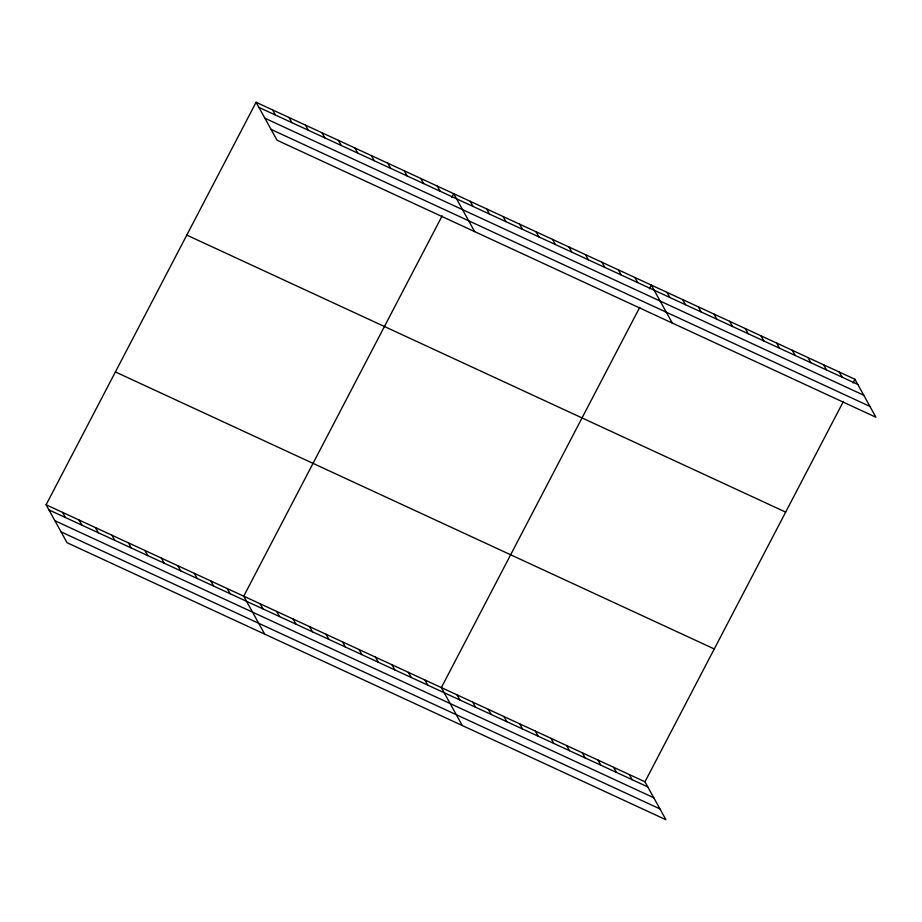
<?xml version="1.0" encoding="UTF-8"?>
<svg xmlns="http://www.w3.org/2000/svg" width="922" height="922" viewBox="0 0 922 922"><rect width="100%" height="100%" fill="white"/><g stroke="black" fill="none" stroke-linecap="round" stroke-linejoin="round"><path stroke-width="1.38" d="M46.1 504.772L644.962 781.787L665.914 819.727L67.041 542.712L46.1 504.772L256.086 102.273L854.959 379.288L875.9 417.228L277.038 140.213L256.086 102.273M442.168 215.829L243.731 596.188L264.672 634.129M451.792 197.377L453.716 193.689L474.657 231.629M639.787 307.245L441.35 687.605L462.291 725.545M649.422 288.793L651.347 285.105L672.288 323.046M644.962 781.787L843.411 401.427M853.034 382.976L854.959 379.288M258.921 107.39L857.783 384.416M264.902 118.223L863.764 395.238M271.056 129.38L869.919 406.406M186.797 235.098L785.659 512.113M115.4 371.946L714.262 648.961M48.924 509.889L647.786 786.904M54.905 520.723L653.767 797.737M61.071 531.879L659.933 808.894M839.297 372.05L842.12 377.167M823.634 364.801L826.458 369.918M807.972 357.552L810.795 362.68M792.309 350.314L795.133 355.431M776.647 343.065L779.47 348.182M760.984 335.815L763.808 340.944M745.322 328.578L748.145 333.695M729.659 321.329L732.483 326.446M713.997 314.091L716.82 319.208M698.334 306.842L701.158 311.959M682.672 299.592L685.495 304.721M667.009 292.355L669.833 297.472M634.878 277.487L637.701 282.605M618.408 269.869L621.232 274.987M601.939 262.251L604.763 267.368M585.47 254.633L588.294 259.75M569.001 247.015L571.824 252.132M552.532 239.397L555.355 244.514M536.062 231.779L538.886 236.896M519.593 224.161L522.417 229.278M503.124 216.543L505.948 221.66M486.655 208.925L489.478 214.042M470.185 201.307L473.009 206.424M437.247 186.071L440.071 191.188M420.778 178.453L423.601 183.57M404.309 170.835L407.132 175.952M387.839 163.217L390.663 168.334M371.37 155.599L374.194 160.716M354.901 147.981L357.736 153.098M338.432 140.363L341.267 145.48M321.962 132.745L324.798 137.862M305.493 125.127L308.328 130.244M289.024 117.509L291.859 122.626M272.555 109.891L275.39 115.008M629.3 774.538L632.123 779.666M613.637 767.3L616.461 772.417M597.975 760.051L600.798 765.168M582.312 752.801L585.136 757.93M566.65 745.564L569.473 750.681M550.987 738.315L553.811 743.432M535.325 731.077L538.148 736.194M519.662 723.828L522.486 728.945M504 716.578L506.823 721.707M488.337 709.341L491.161 714.458M472.675 702.091L475.498 707.209M457.012 694.842L459.836 699.971M424.881 679.987L427.704 685.104M408.411 672.369L411.235 677.486M391.942 664.75L394.766 669.868M375.473 657.132L378.297 662.25M359.004 649.514L361.839 654.632M342.535 641.896L345.37 647.014M326.065 634.278L328.9 639.395M309.596 626.66L312.431 631.777M293.127 619.042L295.962 624.159M276.658 611.424L279.493 616.541M260.188 603.806L263.024 608.923M227.261 588.57L230.085 593.687M210.792 580.952L213.616 586.069M194.323 573.334L197.147 578.451M177.854 565.716L180.677 570.833M161.385 558.098L164.208 563.215M144.915 550.48L147.739 555.597M128.446 542.862L131.27 547.979M111.977 535.244L114.801 540.361M95.508 527.626L98.331 532.743M79.038 520.008L81.862 525.125M62.569 512.39L65.393 517.507"/></g></svg>
